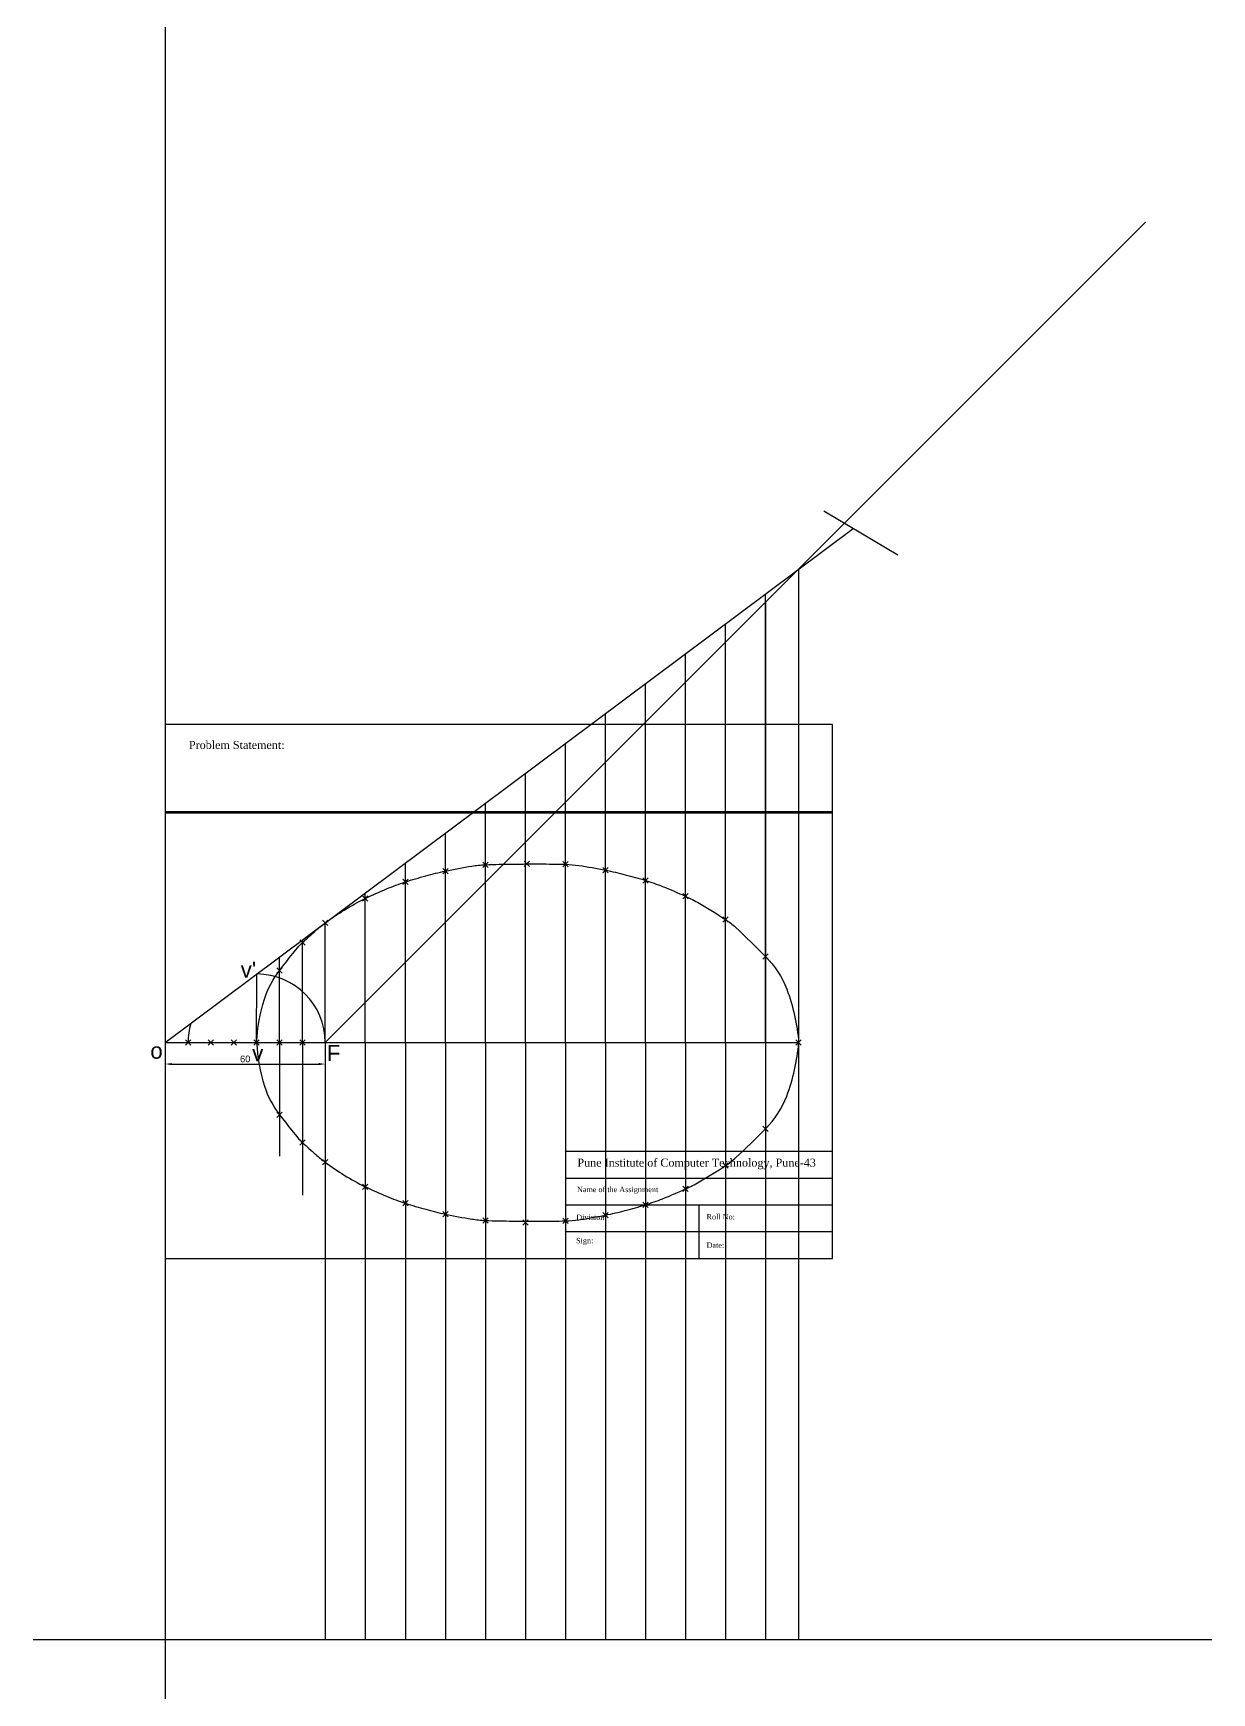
# Model space of a CAD drawing. Header units: millimetres. Extents: x -49 to 392, y -1000 to 1000.
# Drawn here: x -49 to 392, y -244 to 378 of the extents above; entities that cross this region are included whole.
import ezdxf

# ---------------------------------------------------------------- set-up
doc = ezdxf.new("R2010")
doc.units = ezdxf.units.MM
doc.header["$PDMODE"] = 3
doc.styles.get("Standard").update_dxf_attribs({"font": 'arial.ttf'})
doc.dimstyles.new('ISO-25', dxfattribs={"dimtxt": 2.5, "dimasz": 2.5, "dimexe": 1.25, "dimexo": 0.625, "dimtad": 1, "dimtxsty": 'Standard', "dimcen": 2.5, "dimadec": 0, "dimazin": 0, "dimtfac": 1, "dimtmove": 0, "dimatfit": 3, "dimfxl": 1, "dimarcsym": 0})

# ---------------------------------------------------------------- blocks, each defined once
blk = doc.blocks.new('*D1')
at = {"color": 0, "lineweight": -2, "transparency": 16777216}
for p, q in [((0, -0.62), (0, -9.29)), ((60, -0.62), (60, -9.29)), ((2.5, -8.04), (57.5, -8.04))]:
    blk.add_line(p, q, dxfattribs=at)
at = {"color": 0, "transparency": 16777216}
for points in [[(2.5, -7.63), (2.5, -8.46), (0, -8.04)], [(57.5, -7.63), (57.5, -8.46), (60, -8.04)]]:
    blk.add_solid(points, dxfattribs=at)
at = {"layer": 'Defpoints', "color": 0, "transparency": 16777216}
for p in [(0, 0), (60, 0), (60, -8.04)]:
    blk.add_point(p, dxfattribs=at)
at = {"color": 0, "transparency": 16777216, "insert": (30, -6.14), "char_height": 2.5, "attachment_point": 5}
blk.add_mtext('60', dxfattribs=at)

msp = doc.modelspace()

# ---------------------------------------------------------------- linework, layer by layer
for p, q in [((0, 1000), (0, -1000)), ((60, 0), (367.384, 307.384)), ((246.807, 199.183), (274.537, 182.769)), ((0, 0), (257.829, 192.659)), ((237.377, 177.377), (237.377, -223.618)), ((225, 0), (225, 168.128)), ((225, 165), (225, -223.618)), ((210, 0), (210, 156.92)), ((195, 0), (195, 145.711)), ((180, 0), (180, 134.503)), ((250, 119.14), (0, 119.14)), ((0, 119.14), (0, -80.86)), ((0, 119.14), (0, 69.14)), ((165, 0), (165, 123.294)), ((250, -80.86), (250, 119.14)), ((150, 0), (150, 112.086)), ((135, 0), (135, 100.877)), ((120, 0), (120, 89.668)), ((0, 86.62), (250, 86.62)), ((0, 86.12), (250, 86.12)), ((105, 0), (105, 78.46)), ((90, 0), (90, 67.251)), ((75, 0), (75, 56.043)), ((60, 0), (60, 44.834)), ((51.429, 0), (51.429, 38.429)), ((42.857, 0), (42.857, 32.024)), ((34.286, 0), (34.412, 25.714)), ((0, 0), (60, 0)), ((60, 0), (237.377, 0)), ((42.857, 0), (42.857, -42.567)), ((51.429, 0), (51.429, -57.194)), ((60, 0), (60, -223.618)), ((75, 0), (75, -223.618)), ((90, 0), (90, -223.618)), ((105, 0), (105, -223.618)), ((120, 0), (120, -223.618)), ((135, 0), (135, -223.618)), ((150, 0), (150, -223.618)), ((165, 0), (165, -223.618)), ((180, 0), (180, -223.618)), ((195, 0), (195, -223.618)), ((210, 0), (210, -223.618)), ((250, -80.86), (250, -5.86)), ((250, -80.86), (250, -30.86)), ((250, -40.86), (150, -40.86)), ((150, -40.86), (150, -80.86)), ((250, -50.86), (150, -50.86)), ((250, -60.86), (150, -60.86)), ((200, -60.86), (200, -80.86)), ((250, -70.86), (150, -70.86)), ((0, -80.86), (250, -80.86)), ((-49.448, -223.618), (392.191, -223.618))]:
    msp.add_line(p, q)
for points in [[(34.286, 0, -0.0649906), (37.199, 16.28, -0.0886741), (42.857, 27.05, -0.0070322), (49.747, 35.662, -0.0315201), (51.429, 37.461, -0.0114044), (56.423, 41.959, -0.016706), (60, 44.834, -0.0237906), (67.136, 49.674, -0.0228587), (75, 53.998, -0.0163894), (82.91, 57.571, -0.0188242), (90, 60.189, -0.0125946), (97.619, 62.471, -0.0131854), (105, 64.273, -0.0141815), (114.918, 66.125, -0.0280272), (120, 66.637, -0.0065888), (125.139, 66.796, -0.0032725), (135.49, 66.914, -0.0030352), (145.259, 66.901, -0.0062536), (150, 66.807, -0.0280238), (155.058, 66.359, -0.0140933), (165, 64.625, -0.0129565), (172.42, 62.914, -0.0125161), (180, 60.753, -0.0182977), (186.381, 58.501, -0.0132177), (195, 54.834, -0.0248284), (200.056, 52.212, -0.0121019), (210, 46.085, -0.0418798), (213.733, 43.187, -0.0126011), (225, 32.282, -0.102971), (232.888, 20.012, -0.0728567), (237.377, 0)], [(34.286, 0, 0.0649906), (37.199, -16.28, 0.0886741), (42.857, -27.05, 0.0070322), (49.747, -35.662, 0.0315201), (51.429, -37.461, 0.0114044), (56.423, -41.959, 0.016706), (60, -44.834, 0.0237906), (67.136, -49.674, 0.0228587), (75, -53.998, 0.0163894), (82.91, -57.571, 0.0188242), (90, -60.189, 0.0125946), (97.619, -62.471, 0.0131854), (105, -64.273, 0.0141815), (114.918, -66.125, 0.0280272), (120, -66.637, 0.0065888), (125.139, -66.796, 0.0032725), (135.49, -66.914, 0.0030352), (145.259, -66.901, 0.0062536), (150, -66.807, 0.0280238), (155.058, -66.359, 0.0140933), (165, -64.625, 0.0129565), (172.42, -62.914, 0.0125161), (180, -60.753, 0.0182977), (186.381, -58.501, 0.0132177), (195, -54.834, 0.0248284), (200.056, -52.212, 0.0121019), (210, -46.085, 0.0418798), (213.733, -43.187, 0.0126011), (225, -32.282, 0.102971), (232.888, -20.012, 0.0728567), (237.377, 0)]]:
    msp.add_lwpolyline(points, format="xyb")
for start, end in [(0, 89.718468), (163.818439, 180)]:
    msp.add_arc((34.286, 0), 25.714, start, end)
for p in [(105, 64.273), (120, 66.637), (135.49, 66.914), (150, 66.807), (165, 64.625), (90, 60.189), (180, 60.753), (75, 53.998), (195, 54.834), (60, 44.834), (210, 46.085), (51.429, 37.461), (225, 32.282), (42.857, 27.05), (8.571, 0), (17.143, 0), (25.714, 0), (34.286, 0), (42.857, 0), (51.429, 0), (237.377, 0), (42.857, -27.05), (51.429, -37.461), (225, -32.282), (60, -44.834), (210, -46.085), (75, -53.998), (195, -54.834), (90, -60.189), (180, -60.753), (105, -64.273), (120, -66.637), (135, -67.462), (150, -66.807), (165, -64.625)]:
    msp.add_point(p)

# ---------------------------------------------------------------- texts
for s, p in [("v'", (28.308, 24.355)), ('o', (-5.574, -6.038)), ('v', (32.599, -7.008)), ('F', (60.541, -6.921))]:
    msp.add_text(s, height=6).set_placement(p)
at = {"attachment_point": 1}
for s, insert, char_height in [('{\\fTimes New Roman Baltic|b0|i0|c0|p18;Problem Statement: }', (8.902, 113.012), 3), ('{\\fTimes New Roman Baltic|b0|i0|c0|p18;Name of the Assignment}', (154.303, -54.024), 2), ('{\\fTimes New Roman Baltic|b0|i0|c0|p18;Division:}', (154.034, -64.428), 2), ('{\\fTimes New Roman Baltic|b0|i0|c0|p18;Roll No: }', (202.867, -64.277), 2), ('{\\fTimes New Roman Baltic|b0|i0|c0|p18;Sign: }', (153.994, -73.162), 2), ('{\\fTimes New Roman Baltic|b0|i0|c0|p18;Date: }', (202.867, -74.868), 2)]:
    msp.add_mtext_dynamic_manual_height_columns(s, width=88.84533, gutter_width=1, heights=[0], dxfattribs=dict(at, insert=insert, char_height=char_height))
at = {"ltscale": 2, "insert": (154.473, -43.481), "char_height": 3, "attachment_point": 1}
msp.add_mtext_dynamic_manual_height_columns('{\\fTimes New Roman Baltic|b0|i0|c0|p18;Pune Institute of Computer Technology, Pune-43}', width=88.84533, gutter_width=1, heights=[0], dxfattribs=at)

# ---------------------------------------------------------------- dimensions: what is measured, and where the dimension line sits
dim = msp.add_linear_dim(base=(60, -8.045), p1=(0, 0), p2=(60, 0), dimstyle='ISO-25')
dim.commit()
dim.dimension.update_dxf_attribs({"geometry": '*D1', "text_midpoint": (30, -6.143)})

doc.saveas('drawing.dxf')
